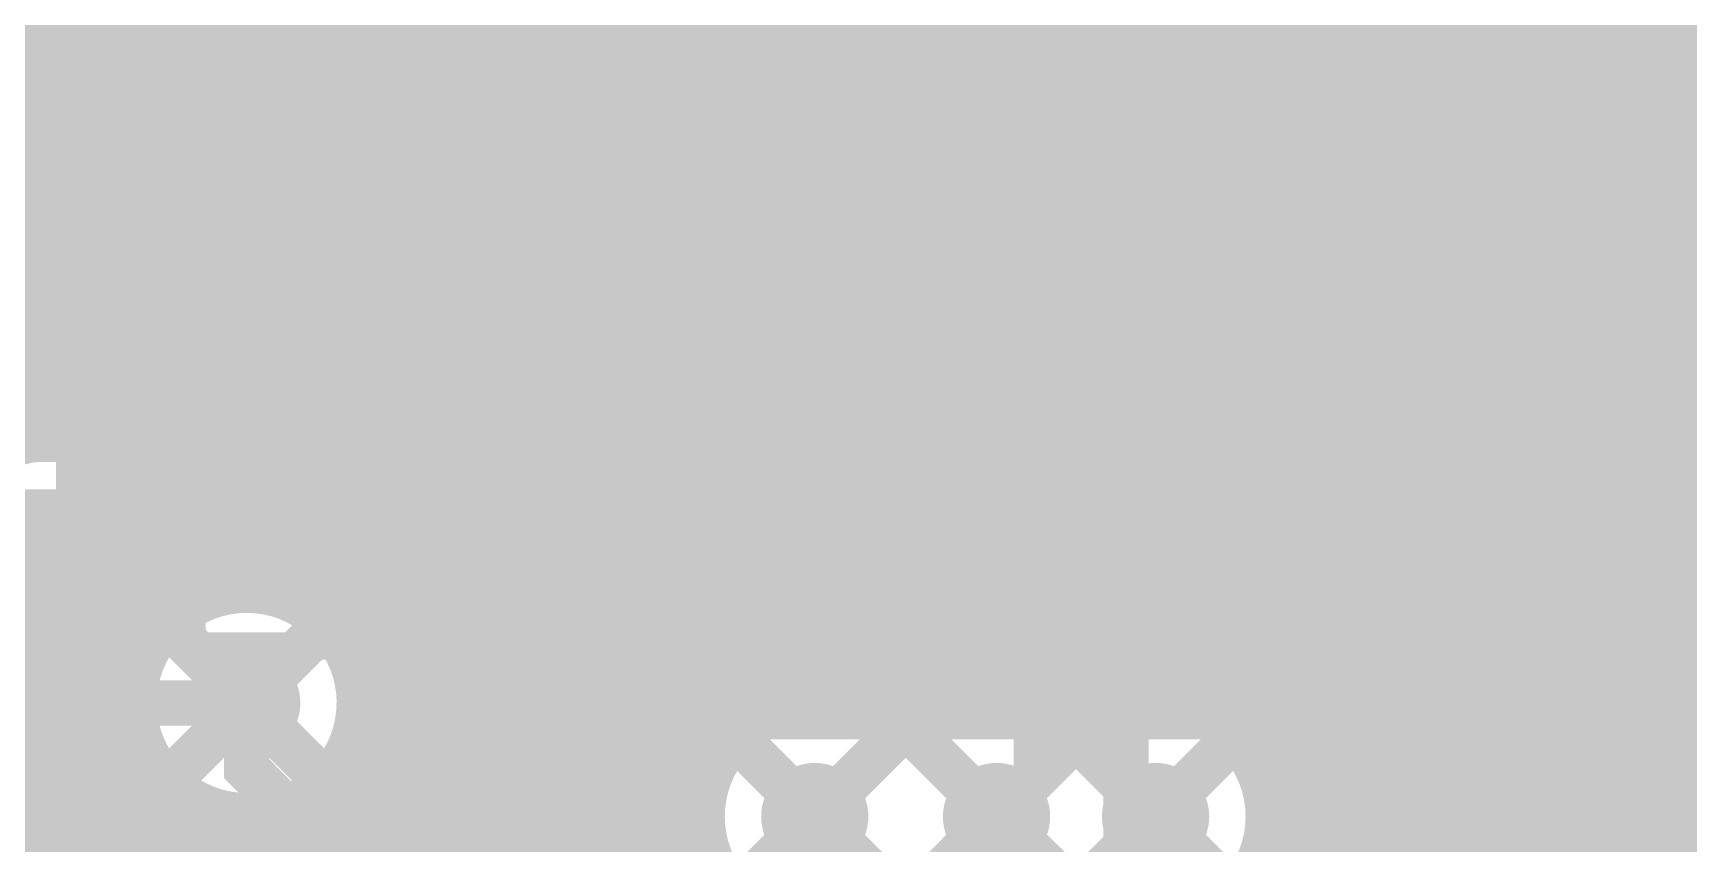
# Model space of a CAD drawing. Extents: x -3 to 92, y -53 to 125.
# Drawn here: x 31.95 to 41.21, y 45.69 to 50.22 of the extents above; entities that cross this region are included whole.
import ezdxf

# ---------------------------------------------------------------- set-up
doc = ezdxf.new("R2010")
doc.units = 0
doc.header["$MEASUREMENT"] = 0
doc.layers.get('0').update_dxf_attribs({"linetype": 'CONTINUOUS'})
for name, color, linetype in [('23-325-0_AST', 7, 'CONTINUOUS'), ('23-325-0_BOT', 7, 'CONTINUOUS'), ('23-325-0_DRD', 2, 'CONTINUOUS'), ('23-325-0_IN1', 4, 'CONTINUOUS'), ('23-325-0_IN2', 3, 'CONTINUOUS'), ('23-325-0_SMT', 10, 'CONTINUOUS'), ('23-325-0_SPT', 14, 'CONTINUOUS'), ('23-325-0_SST', 9, 'CONTINUOUS'), ('23-325-0_TOP', 12, 'CONTINUOUS'), ('THRUHOLE_TAP', 8, 'CONTINUOUS')]:
    doc.layers.add(name, color=color, linetype=linetype)

# ---------------------------------------------------------------- blocks, each defined once
blk = doc.blocks.new('OBLONG_63')
at = {"const_width": 0.2794}
blk.add_lwpolyline([(0.7493, 0), (-0.7493, 0)], dxfattribs=at)
at = {"const_width": 0.1397}
for points in [[(-0.81915, 0, 1), (-0.67945, 0, 1)], [(0.67945, 0, 1), (0.81915, 0, 1)]]:
    blk.add_lwpolyline(points, format="xyb", close=True, dxfattribs=at)
blk = doc.blocks.new('OBLONG_11')
at = {"const_width": 0.2794}
blk.add_lwpolyline([(0, 0.7493), (0, -0.7493)], dxfattribs=at)
at = {"const_width": 0.1397}
for points in [[(-0.06985, 0.7493, 1), (0.06985, 0.7493, 1)], [(-0.06985, -0.7493, 1), (0.06985, -0.7493, 1)]]:
    blk.add_lwpolyline(points, format="xyb", close=True, dxfattribs=at)
blk = doc.blocks.new('RECTANGLE_12')
blk.add_solid([(0.1397, 0.889), (0.1397, -0.889), (-0.1397, 0.889), (-0.1397, -0.889)])
blk = doc.blocks.new('ROUND_68')
at = {"const_width": 0.29972}
blk.add_lwpolyline([(-0.14986, 0, 1), (0.14986, 0, 1)], format="xyb", close=True, dxfattribs=at)
blk = doc.blocks.new('ROUND_78')
at = {"const_width": 0.29972}
blk.add_lwpolyline([(-0.14986, 0, 1), (0.14986, 0, 1)], format="xyb", close=True, dxfattribs=at)
blk = doc.blocks.new('ROUND_79')
at = {"const_width": 0.29972}
blk.add_lwpolyline([(-0.14986, 0, 1), (0.14986, 0, 1)], format="xyb", close=True, dxfattribs=at)
blk = doc.blocks.new('RECTANGLE_4')
blk.add_solid([(0.4826, 0.4064), (0.4826, -0.4064), (-0.4826, 0.4064), (-0.4826, -0.4064)])
blk = doc.blocks.new('ROUND_84')
at = {"const_width": 0.10033}
blk.add_lwpolyline([(-0.050164, 0, 1), (0.050164, 0, 1)], format="xyb", close=True, dxfattribs=at)

msp = doc.modelspace()

# ---------------------------------------------------------------- linework, layer by layer
at = {"layer": '23-325-0_AST', "const_width": 0.1524}
for points in [[(34.4805, 46.7995), (34.4805, 49.7205), (32.8422, 49.7205), (32.8422, 46.7995), (34.4805, 46.7995)], [(34.11474, 49.10328), (33.09874, 49.45888), (33.09874, 48.9839)], [(33.94456, 48.1457), (34.11474, 48.20666), (34.11474, 48.56226), (33.94456, 48.62068), (33.60674, 48.62068), (33.43656, 48.5013), (33.43656, 48.1457), (33.09874, 48.1457), (33.09874, 48.62068)], [(33.94456, 47.78248), (34.11474, 47.72406), (34.11474, 47.36846), (33.94456, 47.3075), (33.26892, 47.3075), (33.09874, 47.36846), (33.09874, 47.72406), (33.26892, 47.78248)], [(36.068, 37.465), (43.815, 37.465), (43.815, 46.355), (34.925, 46.355), (34.925, 38.608), (36.068, 37.465)]]:
    msp.add_lwpolyline(points, dxfattribs=at)
at = {"layer": '23-325-0_BOT', "const_width": 0.254}
for points in [[(40.894, 39.116), (40.894, 50.165), (40.259, 50.8), (40.259, 107.823), (40.64, 108.204), (40.64, 109.22)], [(39.6748, 73.4441), (39.6748, 46.101)], [(38.1, 61.595), (36.703, 62.992), (35.052, 62.992), (32.258, 60.198), (32.258, 50.673), (30.607, 49.022), (30.607, 41.021), (29.845, 40.259)], [(31.242, 40.513), (31.242, 48.895), (32.766, 50.419), (32.766, 58.801), (35.56, 61.595)], [(35.56, 59.055), (34.036, 59.055), (33.274, 58.293), (33.274, 50.165), (31.75, 48.641), (31.75, 40.894), (31.877, 40.767), (31.877, 40.005)], [(34.1884, 58.5597), (34.1884, 49.37506)], [(33.9598, 58.3311), (33.9598, 47.0408)], [(33.7312, 58.1025), (33.7312, 50.165)], [(33.7312, 58.1025), (33.7312, 46.71822)], [(34.417, 55.83428), (34.417, 49.54778)], [(36.703, 55.83428), (36.703, 46.34738)], [(34.6456, 55.5498), (34.6456, 49.60112)], [(36.4744, 55.5498), (36.4744, 49.62398)], [(34.8742, 55.37454), (34.8742, 49.5681)], [(36.2458, 55.37454), (36.2458, 49.75098)], [(35.1028, 55.26532), (35.1028, 49.4284)], [(36.0172, 55.26532), (36.0172, 49.77638)], [(35.3314, 55.20436), (35.3314, 46.101)], [(35.56, 55.18404), (35.56, 49.53)], [(35.7886, 55.20436), (35.7886, 49.71796)], [(36.9316, 55.18404), (36.9316, 46.32706)], [(37.1602, 55.18404), (37.1602, 46.45152)], [(37.3888, 55.18404), (37.3888, 46.47438)], [(37.6174, 55.18404), (37.6174, 46.41088)], [(37.846, 55.18404), (37.846, 46.34738)], [(38.0746, 55.18404), (38.0746, 46.4566)], [(38.3032, 55.18404), (38.3032, 46.47184)], [(38.5318, 50.92446), (38.5318, 46.39818)], [(39.4462, 50.92446), (39.4462, 46.101)], [(38.7604, 50.77206), (38.7604, 46.18228)], [(38.989, 50.72888), (38.989, 46.101)], [(39.2176, 50.77206), (39.2176, 46.101)], [(39.9034, 50.51298), (39.9034, 46.101)], [(39.93896, 50.47234), (40.4368, 49.9745)], [(40.1193, 50.292), (33.7312, 50.292)], [(40.132, 50.2793), (40.132, 46.101)], [(42.68978, 50.292), (41.33342, 50.292)], [(40.3479, 50.0634), (33.7185, 50.0634)], [(40.3606, 50.0507), (40.3606, 46.101)], [(40.4368, 49.9745), (40.4368, 46.101)], [(33.59658, 49.84242), (32.2072, 48.4505)], [(40.4368, 49.8348), (33.58896, 49.8348)], [(33.5026, 49.7459), (33.5026, 47.0027)], [(35.62604, 49.6062), (33.36036, 49.6062)], [(40.4368, 49.6062), (36.49218, 49.6062)], [(33.274, 49.5173), (33.274, 47.09922)], [(34.1884, 49.3776), (33.13176, 49.3776)], [(35.47364, 49.3776), (35.15106, 49.3776)], [(40.4368, 49.3776), (36.64712, 49.3776)], [(33.0454, 49.2887), (33.0454, 47.1043)], [(34.06648, 49.149), (32.90316, 49.149)], [(35.43046, 49.149), (35.27552, 49.149)], [(40.4368, 49.149), (36.6903, 49.149)], [(32.8168, 49.0601), (32.8168, 47.01794)], [(32.5882, 48.8315), (32.5882, 46.77156)], [(34.04362, 48.9204), (32.67456, 48.9204)], [(35.47364, 48.9204), (35.29838, 48.9204)], [(40.4368, 48.9204), (36.64712, 48.9204)], [(35.56, 48.76546), (35.56, 46.101)], [(34.10712, 48.6918), (32.44596, 48.6918)], [(35.62604, 48.6918), (35.23488, 48.6918)], [(36.4744, 48.67402), (36.4744, 46.4566)], [(40.4368, 48.6918), (36.49218, 48.6918)], [(32.3596, 48.6029), (32.3596, 46.101)], [(34.1884, 48.5648), (34.1884, 47.19574)], [(35.7886, 48.58004), (35.7886, 46.18228)], [(34.29762, 48.4632), (32.21736, 48.4632)], [(40.4368, 48.4632), (35.04184, 48.4632)], [(35.1028, 48.51146), (35.1028, 46.101)], [(36.0172, 48.51908), (36.0172, 46.39818)], [(36.2458, 48.54702), (36.2458, 46.47184)], [(32.2072, 48.4505), (32.2072, 46.101)], [(34.417, 48.39462), (34.417, 47.23892)], [(34.8742, 48.3743), (34.8742, 47.0408)], [(34.6456, 48.34128), (34.6456, 47.19574)], [(40.4368, 48.2346), (32.2072, 48.2346)], [(40.4368, 48.006), (32.2072, 48.006)], [(40.4368, 47.7774), (32.2072, 47.7774)], [(40.4368, 47.5488), (32.2072, 47.5488)], [(40.4368, 47.3202), (32.2072, 47.3202)], [(32.98698, 47.0916), (32.2072, 47.0916)], [(34.0106, 47.0916), (33.30448, 47.0916)], [(40.4368, 47.0916), (34.82086, 47.0916)], [(32.64408, 46.863), (32.2072, 46.863)], [(33.84042, 46.863), (33.64738, 46.863)], [(40.4368, 46.863), (34.99358, 46.863)], [(32.53486, 46.6344), (32.2072, 46.6344)], [(33.78708, 46.6344), (33.7566, 46.6344)], [(40.4368, 46.6344), (35.04692, 46.6344)], [(32.52216, 46.4058), (32.2072, 46.4058)], [(33.8201, 46.4058), (33.77184, 46.4058)], [(36.0299, 46.4058), (35.0139, 46.4058)], [(37.0459, 46.4058), (36.61156, 46.4058)], [(37.9349, 46.4058), (37.62756, 46.4058)], [(40.4368, 46.4058), (38.51656, 46.4058)], [(33.7312, 46.24578), (33.7312, 46.101)], [(32.59582, 46.1772), (32.2072, 46.1772)], [(32.5882, 46.1899), (32.5882, 46.101)], [(33.95726, 46.1772), (33.69818, 46.1772)], [(33.9598, 46.17466), (33.9598, 46.101)], [(35.78606, 46.1772), (34.8742, 46.1772)], [(34.8742, 46.17466), (34.8742, 46.101)], [(40.4368, 46.1772), (38.76294, 46.1772)], [(32.64408, 46.101), (32.2072, 46.101)], [(34.04362, 46.101), (33.64738, 46.101)], [(35.74542, 46.101), (34.78784, 46.101)], [(40.4368, 46.101), (38.80358, 46.101)], [(36.83, 22.225), (36.703, 22.352), (36.703, 32.639), (37.973, 33.909), (37.973, 38.354), (38.989, 39.37), (38.989, 40.132), (37.084, 42.037), (37.084, 45.085), (36.322, 45.847)], [(37.338, 45.847), (37.719, 45.47108), (37.719, 42.16908), (39.624, 40.25392), (39.624, 39.243), (38.481, 38.1), (38.481, 22.733)], [(41.91, 17.78), (42.037, 17.907), (42.037, 22.606), (38.989, 25.654), (38.989, 37.846), (40.132, 38.989), (40.132, 40.64), (38.227, 42.545), (38.227, 45.847)]]:
    msp.add_lwpolyline(points, dxfattribs=at)
for points in [[(41.3512, 50.165, 0.1989124), (41.21729, 50.48829)], [(33.59658, 49.84242, 0.1989124), (33.7302, 50.165)], [(36.06038, 49.77892, 0.4142136), (35.43046, 49.149)], [(36.06038, 49.77892, 0.4142136), (35.43046, 49.149)], [(36.6903, 49.149, 0.4142136), (36.06038, 49.77892)], [(36.6903, 49.149, 0.4142136), (36.06038, 49.77892)], [(34.671, 49.60112, 0.4142136), (34.04108, 48.9712)], [(35.30092, 48.9712, 0.4142136), (34.671, 49.60112)], [(35.43046, 49.149, 0.4142136), (36.06038, 48.51908)], [(35.43046, 49.149, 0.4142136), (36.06038, 48.51908)], [(36.06038, 48.51908, 0.4142136), (36.6903, 49.149)], [(36.06038, 48.51908, 0.4142136), (36.6903, 49.149)], [(34.04108, 48.9712, 0.4142136), (34.671, 48.34128)], [(34.671, 48.34128, 0.4142136), (35.30092, 48.9712)], [(34.417, 47.23892, 0.4142136), (33.78708, 46.609)], [(35.04692, 46.609, 0.4142136), (34.417, 47.23892)], [(33.147, 47.11192, 0.4142136), (32.51708, 46.482)], [(33.77692, 46.482, 0.4142136), (33.147, 47.11192)], [(33.78708, 46.609, 0.2386215), (34.04394, 46.10143)], [(34.78784, 46.101, 0.2394815), (35.04596, 46.609)], [(32.51708, 46.482, 0.1635176), (32.64489, 46.10162)], [(33.64738, 46.101, 0.1641435), (33.77592, 46.482)], [(36.322, 46.47692, 0.2972826), (35.74542, 46.101)], [(36.83, 46.21784, 0.2394815), (36.322, 46.47596)], [(37.338, 46.47692, 0.239482), (36.82922, 46.21841)], [(37.7825, 46.29404, 0.198172), (37.338, 46.47742)], [(38.227, 46.47692, 0.1981726), (37.78285, 46.29369)], [(38.80358, 46.101, 0.2972828), (38.227, 46.47692)]]:
    msp.add_lwpolyline(points, format="xyb", dxfattribs=at)
at = {"layer": '23-325-0_DRD', "const_width": 0.254}
for points in [[(36.69538, 49.784), (35.42538, 48.514)], [(36.69538, 48.514), (35.42538, 49.784)], [(36.69538, 49.784), (35.42538, 48.514)], [(36.69538, 48.514), (35.42538, 49.784)], [(35.306, 49.6062), (34.036, 48.3362)], [(35.306, 48.3362), (34.036, 49.6062)], [(35.306, 49.6062), (34.036, 48.3362)], [(35.306, 48.3362), (34.036, 49.6062)], [(35.052, 47.244), (33.782, 45.974)], [(35.052, 45.974), (33.782, 47.244)], [(33.782, 47.117), (32.512, 45.847)], [(33.782, 45.847), (32.512, 47.117)], [(36.957, 46.482), (35.687, 45.212)], [(36.957, 45.212), (35.687, 46.482)], [(37.973, 46.482), (36.703, 45.212)], [(37.973, 45.212), (36.703, 46.482)], [(38.862, 46.482), (37.592, 45.212)], [(38.862, 45.212), (37.592, 46.482)]]:
    msp.add_lwpolyline(points, dxfattribs=at)
at = {"layer": '23-325-0_IN1', "const_width": 0.254}
for points in [[(33.9344, 124.46), (33.9344, 47.9552)], [(34.163, 124.46), (34.163, 47.9552)], [(33.7058, 108.8009), (33.7058, 47.9552)], [(32.3342, 106.09326), (32.3342, 47.9552)], [(32.1056, 105.50398), (32.1056, 47.9552)], [(31.877, 100.21062), (31.877, 47.93742)], [(32.5628, 70.68566), (32.5628, 47.9552)], [(33.4772, 70.68566), (33.4772, 47.9552)], [(32.7914, 70.53326), (32.7914, 47.9552)], [(33.02, 70.49008), (33.02, 47.9552)], [(33.2486, 70.53326), (33.2486, 47.9552)], [(34.3916, 55.88), (34.3916, 47.9552)], [(36.6776, 55.79364), (36.6776, 47.9552)], [(34.6202, 55.57266), (34.6202, 47.9552)], [(36.449, 55.5244), (36.449, 47.9552)], [(34.8488, 55.38978), (34.8488, 47.9552)], [(36.2204, 55.3593), (36.2204, 47.9552)], [(35.0774, 55.27548), (35.0774, 47.9552)], [(35.9918, 55.2577), (35.9918, 47.9552)], [(35.306, 55.20944), (35.306, 47.9552)], [(35.5346, 55.18404), (35.5346, 47.9552)], [(35.7632, 55.19928), (35.7632, 47.9552)], [(36.9062, 55.18404), (36.9062, 47.9552)], [(37.1348, 55.18404), (37.1348, 47.9552)], [(37.3634, 55.18404), (37.3634, 47.9552)], [(37.592, 55.18404), (37.592, 47.9552)], [(37.8206, 55.18404), (37.8206, 47.9552)], [(38.0492, 55.18404), (38.0492, 47.9552)], [(38.2778, 55.18404), (38.2778, 47.9552)], [(38.5064, 50.9524), (38.5064, 47.9552)], [(38.735, 50.78222), (38.735, 47.9552)], [(39.37, 50.546), (39.37, 47.498), (32.004, 47.498)], [(38.9128, 50.546), (38.9128, 47.9552)], [(39.5478, 50.546), (39.5478, 31.877)], [(39.7764, 50.546), (39.7764, 31.877)], [(40.005, 50.546), (40.005, 38.08476)], [(40.2336, 50.546), (40.2336, 38.33114)], [(40.4622, 50.546), (40.4622, 39.5732)], [(40.6908, 50.546), (40.6908, 39.7129)], [(40.9194, 50.546), (40.9194, 39.74592)], [(41.148, 50.546), (41.148, 39.69258)], [(38.9128, 50.292), (-2.413, 50.292)], [(42.70248, 50.2412), (39.37, 50.2412)], [(38.9128, 50.0634), (22.26564, 50.0634)], [(42.8244, 50.0126), (39.37, 50.0126)], [(38.9128, 49.8348), (22.85492, 49.8348)], [(44.58208, 49.784), (39.37, 49.784)], [(38.9128, 49.6062), (23.05304, 49.6062)], [(44.92498, 49.5554), (39.37, 49.5554)], [(38.9128, 49.3776), (23.15972, 49.3776)], [(45.974, 49.3268), (39.37, 49.3268)], [(38.9128, 49.149), (23.2029, 49.149)], [(45.974, 49.0982), (39.37, 49.0982)], [(38.9128, 48.9204), (23.1902, 48.9204)], [(45.974, 48.8696), (39.37, 48.8696)], [(38.9128, 48.6918), (23.12162, 48.6918)], [(45.974, 48.641), (39.37, 48.641)], [(38.9128, 48.4632), (22.98192, 48.4632)], [(45.974, 48.4124), (39.37, 48.4124)], [(38.9128, 48.2346), (22.71268, 48.2346)], [(45.974, 48.1838), (39.37, 48.1838)], [(38.9128, 48.006), (22.55774, 48.006)], [(38.9128, 47.9552), (32.004, 47.9552)], [(45.974, 47.9552), (39.37, 47.9552)], [(45.974, 47.7266), (39.37, 47.7266)], [(32.004, 47.498), (32.004, 40.62222)], [(32.2326, 47.498), (32.2326, 40.5257)], [(32.4612, 47.498), (32.4612, 40.24122)], [(32.6898, 47.498), (32.6898, 46.9138)], [(32.9184, 47.498), (32.9184, 47.06874)], [(33.147, 47.498), (33.147, 47.11192)], [(33.3756, 47.498), (33.3756, 47.06874)], [(33.6042, 47.498), (33.6042, 46.9138)], [(33.8328, 47.498), (33.8328, 31.877)], [(34.0614, 47.498), (34.0614, 31.877)], [(34.29, 47.498), (34.29, 31.877)], [(34.5186, 47.498), (34.5186, 43.51528)], [(34.7472, 47.498), (34.7472, 43.73118)], [(34.9758, 47.498), (34.9758, 43.80484)], [(35.2044, 47.498), (35.2044, 43.7896)], [(35.433, 47.498), (35.433, 43.68038)], [(35.6616, 47.498), (35.6616, 43.33748)], [(35.8902, 47.498), (35.8902, 46.3042)], [(36.1188, 47.498), (36.1188, 46.4439)], [(36.3474, 47.498), (36.3474, 46.47692)], [(36.576, 47.498), (36.576, 46.42358)], [(36.8046, 47.498), (36.8046, 46.25086)], [(37.0332, 47.498), (37.0332, 46.39818)], [(37.2618, 47.498), (37.2618, 46.47184)], [(37.4904, 47.498), (37.4904, 46.4566)], [(37.719, 47.498), (37.719, 46.34738)], [(37.9476, 47.498), (37.9476, 46.41088)], [(38.1762, 47.498), (38.1762, 46.47438)], [(38.4048, 47.498), (38.4048, 46.45152)], [(38.6334, 47.498), (38.6334, 46.32706)], [(38.862, 47.498), (38.862, 31.877)], [(39.0906, 47.498), (39.0906, 31.877)], [(39.3192, 47.498), (39.3192, 31.877)], [(45.974, 47.498), (39.37, 47.498)], [(45.974, 47.2694), (32.004, 47.2694)], [(32.8549, 47.0408), (32.004, 47.0408)], [(45.974, 47.0408), (33.43656, 47.0408)], [(32.61106, 46.8122), (32.004, 46.8122)], [(45.974, 46.8122), (33.68294, 46.8122)], [(32.5247, 46.5836), (32.004, 46.5836)], [(45.974, 46.5836), (33.7693, 46.5836)], [(32.52978, 46.355), (32.004, 46.355)], [(35.94862, 46.355), (33.76422, 46.355)], [(36.96462, 46.355), (36.69284, 46.355)], [(37.85362, 46.355), (37.70884, 46.355)], [(45.974, 46.355), (38.59784, 46.355)], [(32.6263, 46.1264), (32.004, 46.1264)], [(35.75812, 46.1264), (33.6677, 46.1264)], [(45.974, 46.1264), (38.79088, 46.1264)], [(32.6898, 46.04766), (32.6898, 31.877)], [(33.6042, 46.04766), (33.6042, 31.877)], [(32.91078, 45.8978), (32.004, 45.8978)], [(32.9184, 45.89526), (32.9184, 31.877)], [(33.3756, 45.89526), (33.3756, 31.877)], [(35.69462, 45.8978), (33.38322, 45.8978)], [(42.8879, 45.8978), (38.85438, 45.8978)], [(33.147, 45.85208), (33.147, 31.877)], [(35.71748, 45.6692), (32.004, 45.6692)], [(42.64406, 45.6692), (38.83152, 45.6692)]]:
    msp.add_lwpolyline(points, dxfattribs=at)
for points in [[(32.004, 47.9552, 0.4142136), (31.5468, 47.498)], [(33.147, 47.11192, 0.4142136), (32.51708, 46.482)], [(33.77692, 46.482, 0.4142136), (33.147, 47.11192)], [(32.51708, 46.482, 0.4142136), (33.147, 45.85208)], [(33.147, 45.85208, 0.4142136), (33.77692, 46.482)], [(36.322, 46.47692, 0.4142136), (35.69208, 45.847)], [(36.83, 46.21784, 0.2394815), (36.322, 46.47596)], [(37.338, 46.47692, 0.239482), (36.82922, 46.21841)], [(37.7825, 46.29404, 0.198172), (37.338, 46.47742)], [(38.227, 46.47692, 0.1981726), (37.78285, 46.29369)], [(38.85692, 45.847, 0.4142136), (38.227, 46.47692)], [(35.69208, 45.847, 0.4142136), (36.322, 45.21708)], [(38.227, 45.21708, 0.4142136), (38.85692, 45.847)]]:
    msp.add_lwpolyline(points, format="xyb", dxfattribs=at)
at = {"layer": '23-325-0_IN2', "const_width": 0.254}
msp.add_lwpolyline([(23.749, 44.45), (25.781, 46.482), (33.147, 46.482)], dxfattribs=at)
at = {"layer": '23-325-0_SST', "const_width": 0.1524}
for points in [[(37.82314, 50.14468), (37.82314, 49.29886), (37.76472, 49.12868), (37.40912, 49.12868), (37.3507, 49.29886), (37.3507, 50.14468)], [(38.66134, 49.12868), (38.1889, 49.12868), (38.66134, 49.80686), (38.66134, 49.97704), (38.60292, 50.14468), (38.24732, 50.14468), (38.1889, 49.97704)], [(39.08552, 49.63668), (39.44112, 49.63668), (39.49954, 49.46904), (39.49954, 49.29886), (39.44112, 49.12868), (39.08552, 49.12868), (39.0271, 49.29886), (39.0271, 49.46904), (39.26332, 50.14468)], [(34.4805, 46.7995), (34.4805, 49.7205), (32.8422, 49.7205), (32.8422, 46.7995), (34.4805, 46.7995)], [(32.48406, 48.9839), (31.46806, 49.3395), (31.46806, 48.86706)], [(32.31642, 48.02886), (32.48406, 48.08728), (32.48406, 48.44288), (32.31642, 48.5013), (31.97606, 48.5013), (31.80842, 48.38446), (31.80842, 48.02886), (31.46806, 48.02886), (31.46806, 48.5013)], [(32.31642, 47.6631), (32.48406, 47.60468), (32.48406, 47.24908), (32.31642, 47.19066), (31.63824, 47.19066), (31.46806, 47.24908), (31.46806, 47.60468), (31.63824, 47.6631)], [(36.068, 37.465), (43.815, 37.465), (43.815, 46.355), (34.925, 46.355), (34.925, 38.608), (36.068, 37.465)]]:
    msp.add_lwpolyline(points, dxfattribs=at)
at = {"layer": '23-325-0_TOP', "const_width": 0.254}
for points in [[(40.5638, 47.6631), (40.5638, 103.6828), (41.656, 104.775), (43.1546, 104.775)], [(41.06418, 47.6631), (41.06418, 98.46818), (41.656, 99.06), (43.1546, 99.06)], [(39.06266, 47.6631), (39.06266, 49.47666), (40.005, 50.419), (40.005, 70.866), (38.989, 71.882)], [(29.9212, 50.165), (35.052, 50.165), (38.1, 53.213), (38.1, 56.515)], [(38.42258, 52.89042), (35.37966, 49.84496)], [(38.2778, 52.7431), (38.2778, 50.09896)], [(38.0492, 52.5145), (38.0492, 48.8823)], [(37.8206, 52.2859), (37.8206, 48.81626)], [(37.592, 52.0573), (37.592, 48.87976)], [(37.3634, 51.8287), (37.3634, 48.83912)], [(37.1348, 51.6001), (37.1348, 48.87722)], [(36.9062, 51.3715), (36.9062, 48.85436)], [(38.56228, 47.6631), (38.56228, 49.73828), (38.989, 50.165), (38.989, 51.3588)], [(36.6776, 51.1429), (36.6776, 48.86706)], [(36.449, 50.9143), (36.449, 48.8696)], [(38.5064, 50.9524), (38.5064, 50.32756)], [(36.2204, 50.6857), (36.2204, 48.85436)], [(35.9918, 50.4571), (35.9918, 48.87722)], [(38.4937, 50.3174), (35.84956, 50.3174)], [(38.5318, 50.35296), (38.24224, 50.06594)], [(35.7632, 50.2285), (35.7632, 48.83658)], [(38.2651, 50.0888), (35.62096, 50.0888)], [(35.5346, 49.9999), (35.5346, 48.8823)], [(38.12032, 49.8602), (35.39236, 49.8602)], [(35.306, 49.784), (35.306, 48.8061)], [(35.052, 49.7078), (30.6578, 49.7078)], [(31.877, 49.7078), (31.877, 48.006)], [(32.1056, 49.7078), (32.1056, 48.006)], [(32.3342, 49.7078), (32.3342, 48.006)], [(32.5628, 49.7078), (32.5628, 48.006)], [(32.7914, 49.7078), (32.7914, 48.006)], [(34.4678, 49.7078), (32.8422, 49.7078)], [(32.8422, 49.7078), (32.8422, 48.2854)], [(34.4678, 49.7078), (34.4678, 48.2854)], [(34.6202, 49.7078), (34.6202, 48.1203)], [(34.8488, 49.7078), (34.8488, 48.1203)], [(35.0774, 49.7078), (35.0774, 48.1203)], [(38.10508, 49.73828), (38.10508, 48.87976)], [(32.8422, 49.6316), (30.6578, 49.6316)], [(38.10508, 49.6316), (34.4678, 49.6316)], [(32.8422, 49.403), (30.6578, 49.403)], [(38.10508, 49.403), (34.4678, 49.403)], [(32.8422, 49.1744), (28.956, 49.1744)], [(38.10508, 49.1744), (34.4678, 49.1744)], [(36.06038, 49.149), (36.06038, 47.6631)], [(36.06038, 47.6631), (36.06038, 49.149)], [(32.8422, 48.9458), (30.6578, 48.9458)], [(32.8422, 48.9712), (33.655, 48.9712)], [(33.655, 48.9712), (34.671, 48.9712)], [(33.655, 48.9712), (34.671, 48.9712)], [(34.4678, 48.9712), (33.655, 48.9712)], [(38.10508, 48.9458), (34.4678, 48.9458)], [(36.06038, 48.8823), (36.06038, 47.6631)], [(32.8422, 48.7172), (30.6578, 48.7172)], [(35.20186, 48.7172), (34.4678, 48.7172)], [(32.8422, 48.4886), (30.6578, 48.4886)], [(35.09518, 48.4886), (34.4678, 48.4886)], [(35.0901, 48.4124), (35.0901, 48.1203)], [(32.8422, 48.2854), (32.8422, 48.2346)], [(34.4678, 48.2854), (34.4678, 48.2346)], [(33.655, 47.5488), (30.9372, 47.5488), (30.226, 48.26), (29.9212, 48.26)], [(32.8422, 48.26), (30.87116, 48.26)], [(32.8422, 48.2346), (32.8422, 48.006)], [(35.0901, 48.26), (34.4678, 48.26)], [(34.4678, 48.2346), (34.4678, 48.1203)], [(35.0901, 48.1203), (34.4678, 48.1203)], [(32.8422, 48.0314), (31.09976, 48.0314)], [(32.8422, 48.006), (31.12516, 48.006)], [(38.56228, 47.6631), (38.56228, 46.65472), (38.862, 46.355), (38.862, 44.831), (38.71214, 44.68114), (33.5788, 44.68114)], [(33.655, 47.5488), (33.655, 47.625), (33.6931, 47.6631), (35.56, 47.6631)], [(37.56152, 47.6631), (37.56152, 46.07052), (37.338, 45.847)], [(38.227, 45.847), (38.0619, 45.847), (38.0619, 47.6631)], [(34.417, 46.609), (33.655, 47.371), (33.655, 47.5488)], [(33.147, 46.482), (33.147, 46.1137), (33.5788, 45.6819)], [(40.03294, 46.4439), (39.30904, 46.4439)], [(42.6085, 46.4312), (39.31158, 46.4312)], [(39.4208, 46.4439), (39.4208, 39.5732)], [(39.6494, 46.4439), (39.6494, 39.5732)], [(39.878, 46.4439), (39.878, 39.5732)], [(40.03294, 46.4439), (40.06342, 46.44291)], [(40.1066, 46.44644), (40.1066, 39.5732)], [(40.3352, 46.50232), (40.3352, 39.5732)], [(40.5638, 46.4439), (40.5638, 39.65194)], [(40.7924, 46.50232), (40.7924, 39.7383)], [(41.021, 46.44644), (41.021, 39.73322)], [(41.2496, 46.482), (41.2496, 39.6367)], [(39.3192, 46.355), (39.3192, 44.831)], [(42.3799, 46.2026), (39.3192, 46.2026)], [(42.1513, 45.974), (39.3192, 45.974)], [(36.322, 45.847), (35.65652, 45.18152), (33.5788, 45.18152)], [(41.9227, 45.7454), (39.3192, 45.7454)]]:
    msp.add_lwpolyline(points, dxfattribs=at)
for points in [[(38.2397, 50.06086, 0.1989124), (38.10608, 49.73828)], [(35.052, 49.7078, 0.1989116), (35.37529, 49.84171)], [(35.56, 48.8823, 0.4142136), (35.0901, 48.4124)], [(35.80892, 48.80864, 0.1411516), (35.56, 48.88034)], [(36.06038, 48.8823, 0.1423214), (35.80859, 48.80915)], [(36.3093, 48.80864, 0.1411516), (36.06038, 48.88034)], [(36.56076, 48.8823, 0.1423214), (36.30897, 48.80915)], [(36.80968, 48.80864, 0.1411516), (36.56076, 48.88034)], [(37.06114, 48.8823, 0.1423214), (36.80935, 48.80915)], [(37.31006, 48.80864, 0.1411516), (37.06114, 48.88034)], [(37.56152, 48.8823, 0.1423214), (37.30973, 48.80915)], [(37.81044, 48.80864, 0.1411516), (37.56152, 48.88034)], [(38.0619, 48.8823, 0.1423214), (37.81011, 48.80915)], [(38.10508, 48.87976, 0.0230365), (38.0619, 48.88175)], [(39.3192, 46.355, 0.0491149), (39.31042, 46.44417)], [(39.3192, 46.355, 0.0491149), (39.31042, 46.44417)], [(40.06342, 46.4439, 0.1404184), (40.31224, 46.51518)], [(40.31234, 46.51502, 0.1415841), (40.5638, 46.44236)], [(40.5638, 46.4439, 0.1404184), (40.81262, 46.51518)], [(40.81272, 46.51502, 0.1415841), (41.06418, 46.44236)], [(41.06418, 46.4439, 0.1404184), (41.313, 46.51518)], [(41.3131, 46.51502, 0.1415841), (41.56456, 46.44236)]]:
    msp.add_lwpolyline(points, format="xyb", dxfattribs=at)

# ---------------------------------------------------------------- block references
at = {"layer": '23-325-0_AST'}
for name, p in [('OBLONG_11', (35.56, 47.6631)), ('OBLONG_11', (36.06038, 47.6631)), ('OBLONG_11', (36.56076, 47.6631)), ('OBLONG_11', (37.06114, 47.6631)), ('OBLONG_11', (37.56152, 47.6631)), ('OBLONG_11', (38.0619, 47.6631)), ('OBLONG_11', (38.56228, 47.6631)), ('OBLONG_11', (39.06266, 47.6631)), ('RECTANGLE_12', (39.56304, 47.6631)), ('OBLONG_11', (40.06342, 47.6631)), ('OBLONG_11', (40.5638, 47.6631)), ('OBLONG_11', (41.06418, 47.6631)), ('OBLONG_63', (33.5788, 45.6819))]:
    msp.add_blockref(name, p, dxfattribs=at)
at = {"layer": '23-325-0_BOT'}
for name, p in [('ROUND_78', (36.06038, 49.149)), ('ROUND_78', (34.671, 48.9712)), ('ROUND_68', (34.417, 46.609)), ('ROUND_68', (33.147, 46.482)), ('ROUND_68', (36.322, 45.847)), ('ROUND_68', (37.338, 45.847)), ('ROUND_68', (38.227, 45.847))]:
    msp.add_blockref(name, p, dxfattribs=at)
at = {"layer": '23-325-0_IN1'}
for name, p in [('ROUND_78', (36.06038, 49.149)), ('ROUND_78', (34.671, 48.9712)), ('ROUND_78', (34.417, 46.609)), ('ROUND_79', (33.147, 46.482)), ('ROUND_78', (36.322, 45.847)), ('ROUND_78', (37.338, 45.847)), ('ROUND_79', (38.227, 45.847))]:
    msp.add_blockref(name, p, dxfattribs=at)
at = {"layer": '23-325-0_IN2'}
for name, p in [('ROUND_78', (36.06038, 49.149)), ('ROUND_78', (34.671, 48.9712)), ('ROUND_78', (34.417, 46.609)), ('ROUND_68', (33.147, 46.482)), ('ROUND_68', (36.322, 45.847)), ('ROUND_68', (37.338, 45.847)), ('ROUND_68', (38.227, 45.847))]:
    msp.add_blockref(name, p, dxfattribs=at)
at = {"layer": '23-325-0_SMT'}
for name, p in [('RECTANGLE_4', (33.655, 48.9712)), ('OBLONG_11', (35.56, 47.6631)), ('OBLONG_11', (36.06038, 47.6631)), ('OBLONG_11', (36.56076, 47.6631)), ('OBLONG_11', (37.06114, 47.6631)), ('OBLONG_11', (37.56152, 47.6631)), ('OBLONG_11', (38.0619, 47.6631)), ('OBLONG_11', (38.56228, 47.6631)), ('OBLONG_11', (39.06266, 47.6631)), ('RECTANGLE_12', (39.56304, 47.6631)), ('OBLONG_11', (40.06342, 47.6631)), ('OBLONG_11', (40.5638, 47.6631)), ('OBLONG_11', (41.06418, 47.6631)), ('RECTANGLE_4', (33.655, 47.5488)), ('OBLONG_63', (33.5788, 45.6819))]:
    msp.add_blockref(name, p, dxfattribs=at)
at = {"layer": '23-325-0_SPT'}
for name, p in [('RECTANGLE_4', (33.655, 48.9712)), ('OBLONG_11', (35.56, 47.6631)), ('OBLONG_11', (36.06038, 47.6631)), ('OBLONG_11', (36.56076, 47.6631)), ('OBLONG_11', (37.06114, 47.6631)), ('OBLONG_11', (37.56152, 47.6631)), ('OBLONG_11', (38.0619, 47.6631)), ('OBLONG_11', (38.56228, 47.6631)), ('OBLONG_11', (39.06266, 47.6631)), ('RECTANGLE_12', (39.56304, 47.6631)), ('OBLONG_11', (40.06342, 47.6631)), ('OBLONG_11', (40.5638, 47.6631)), ('OBLONG_11', (41.06418, 47.6631)), ('RECTANGLE_4', (33.655, 47.5488)), ('OBLONG_63', (33.5788, 45.6819))]:
    msp.add_blockref(name, p, dxfattribs=at)
at = {"layer": '23-325-0_TOP'}
for name, p in [('ROUND_68', (36.06038, 49.149)), ('RECTANGLE_4', (33.655, 48.9712)), ('ROUND_68', (34.671, 48.9712)), ('OBLONG_11', (35.56, 47.6631)), ('OBLONG_11', (36.06038, 47.6631)), ('OBLONG_11', (36.56076, 47.6631)), ('OBLONG_11', (37.06114, 47.6631)), ('OBLONG_11', (37.56152, 47.6631)), ('OBLONG_11', (38.0619, 47.6631)), ('OBLONG_11', (38.56228, 47.6631)), ('OBLONG_11', (39.06266, 47.6631)), ('RECTANGLE_12', (39.56304, 47.6631)), ('OBLONG_11', (40.06342, 47.6631)), ('OBLONG_11', (40.5638, 47.6631)), ('OBLONG_11', (41.06418, 47.6631)), ('RECTANGLE_4', (33.655, 47.5488)), ('ROUND_68', (34.417, 46.609)), ('ROUND_68', (33.147, 46.482)), ('ROUND_68', (36.322, 45.847)), ('ROUND_68', (37.338, 45.847)), ('ROUND_68', (38.227, 45.847)), ('OBLONG_63', (33.5788, 45.6819))]:
    msp.add_blockref(name, p, dxfattribs=at)
at = {"layer": 'THRUHOLE_TAP'}
for p in [(36.06038, 49.149), (34.671, 48.9712), (34.417, 46.609), (33.147, 46.482), (36.322, 45.847), (37.338, 45.847), (38.227, 45.847)]:
    msp.add_blockref('ROUND_84', p, dxfattribs=at)

doc.saveas('drawing.dxf')
